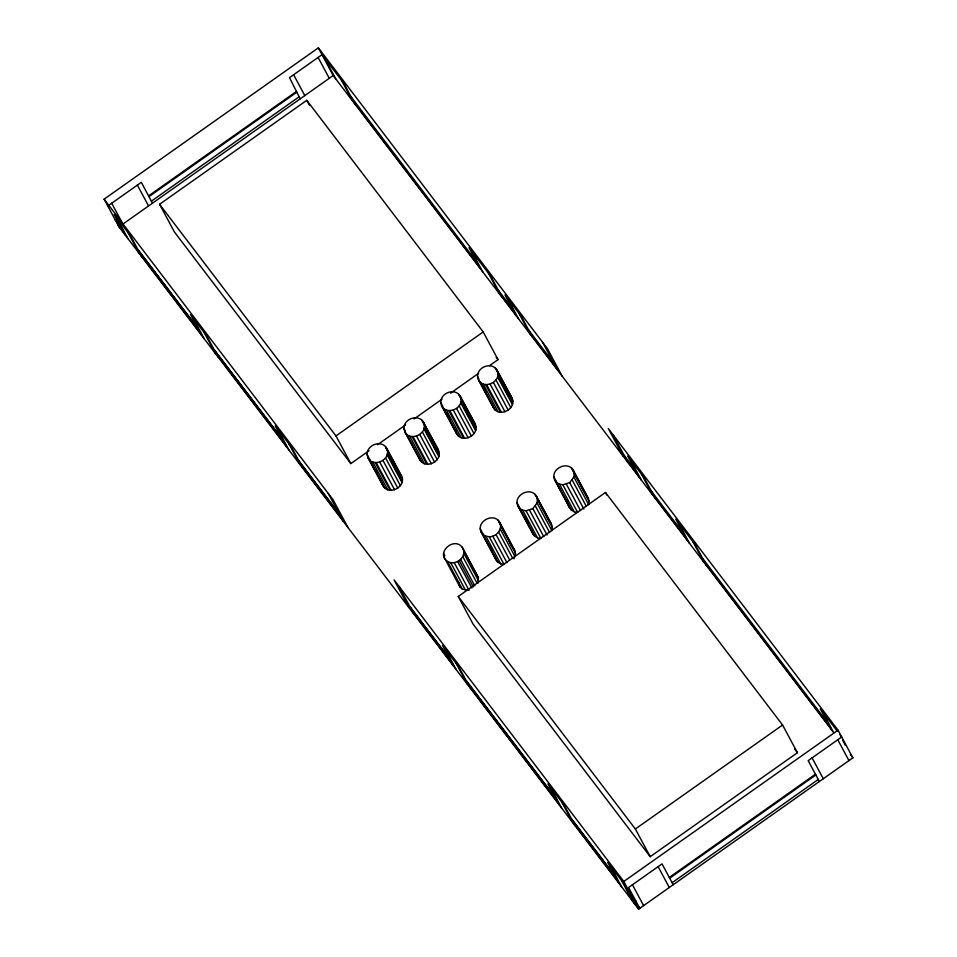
<?xml version="1.0" encoding="UTF-8"?>
<svg xmlns="http://www.w3.org/2000/svg" width="957" height="957" viewBox="0 0 957 957"><rect width="100%" height="100%" fill="white"/><g stroke="black" fill="none" stroke-linecap="round" stroke-linejoin="round"><path stroke-width="1.44" d="M367.189 454.695C366.543 444.73 381.891 439.251 386.795 448.462L401.641 476.143C406.593 487.017 388.446 496.145 382.848 485.498L368.002 457.817L367.189 454.695L369.892 459.731M368.002 457.817C373.613 468.463 391.748 459.336 386.795 448.462M403.998 428.7C403.34 418.735 418.699 413.257 423.604 422.468L438.438 450.149C443.39 461.023 425.255 470.15 419.645 459.492L404.811 431.822L403.998 428.7L405.349 431.212M404.811 431.822C410.409 442.469 428.557 433.342 423.604 422.468M440.794 402.706C440.148 392.741 455.496 387.262 460.401 396.473L475.246 424.154C480.199 435.028 462.064 444.156 456.453 433.497L441.608 405.828L440.794 402.706L442.828 406.474M441.608 405.828C447.218 416.474 465.353 407.347 460.401 396.473M477.603 376.711C476.957 366.746 492.305 361.267 497.209 370.479L512.055 398.16C517.007 409.022 498.86 418.161 493.262 407.503L478.416 379.821L477.603 376.711L478.955 379.223M478.416 379.821C484.027 390.48 502.162 381.353 497.209 370.479M481.048 531.925L482.998 534.485L485.845 536.159L489.242 536.769L504.088 564.451L500.678 563.84L497.843 562.166L495.893 559.606L481.048 531.925C476.096 521.063 494.243 511.923 499.853 522.582L514.687 550.263L515.5 553.373L514.017 558.744M489.242 536.769C496.264 536.937 502.904 529.448 499.853 522.582M517.857 505.93L519.807 508.49L522.642 510.165L526.051 510.775L540.884 538.456L537.487 537.846L534.64 536.159L532.702 533.611L517.857 505.93C512.904 495.056 531.039 485.929 536.65 496.587L551.495 524.257L552.309 527.379L551.89 530.68L537.044 503.011L537.463 499.698L536.65 496.587M554.665 479.935L556.603 482.484L559.45 484.17L562.848 484.78L577.693 512.462L574.296 511.851L571.449 510.165L569.499 507.617L554.665 479.935C549.713 469.062 567.848 459.934 573.458 470.593L588.304 498.262L589.105 501.384L588.687 504.686L573.853 477.005L574.272 473.703L573.458 470.593M467.889 590.302L462.363 589.117L447.517 561.448C435.327 553.218 453.714 536.255 462.195 547.213L478.44 577.765L477.962 583.196M447.517 561.448C455.963 566.652 468.26 555.873 462.195 547.213M526.051 510.775L532.858 508.61L537.044 503.011M562.848 484.78L569.666 482.615L573.853 477.005M623.139 456.202L608.293 428.521L838.033 730.155L852.878 757.836L638.642 909.15L118.967 226.845L104.122 199.164L318.358 47.85L547.392 348.563L562.238 376.233M107.794 205.994L141.301 182.332L152.474 203.183M148.574 195.886L296.455 91.441M148.969 196.628L296.826 92.195M151.385 201.149L299.134 96.789M118.967 226.845L333.203 75.531L318.358 47.85M369.079 450.711L350.824 463.595L174.413 231.977L159.568 204.296L306.79 100.318L483.201 331.935L498.047 359.617L489.529 365.634M350.824 463.595L335.979 435.925L483.201 331.935M377.584 444.694L405.577 424.932M414.094 418.915L442.074 399.153M450.591 393.136L478.572 373.362M458.259 596.462L605.482 492.484L782.587 725.023L797.432 752.704L650.21 856.682L473.093 624.143L458.259 596.462L635.364 829.001L650.21 856.682M635.364 829.001L782.587 725.023M638.642 909.15L623.797 881.469L838.033 730.155M635.867 901.051L634.73 901.865L631.464 897.57M669.302 877.437L815.46 774.213M636.261 901.793L635.125 902.595L631.859 898.312M669.709 878.179L815.854 774.955M638.69 906.315L637.553 907.116L634.288 902.834M672.125 882.701L818.271 779.465M443.689 556.412L459.934 586.976L462.363 589.117M837.387 731.315L820.221 708.79L831.406 729.641M839.983 734.737L841.693 736.986L808.187 760.648L819.359 781.498M351.231 97.04L476.706 261.991M498.238 290.055L512.641 309.183M528.575 329.89L553.828 363.253M624.131 455.353L635.352 470.294M651.286 491.001L683.454 533.444M702.653 558.445L827.889 723.097M354.054 102.303L479.122 266.513M501.061 295.318L515.057 313.705M531.398 335.141L556.244 367.775M626.955 460.604L637.769 474.816M654.109 496.264L685.87 537.966M705.476 563.709L830.317 727.619M333.203 75.531L833.738 732.703L822.553 711.852M850.306 754.463L852.878 757.836M496.228 357.236L498.047 359.617M794.717 749.14L797.432 752.704M512.055 398.16L496.24 369.199M587.323 496.994L588.304 498.262M475.246 424.154L459.432 395.193M551.495 524.257L537.403 499.064M438.438 450.149L422.623 421.2M512.749 547.703L514.687 550.263M400.66 474.863L401.641 476.143M159.568 204.296L335.979 435.925M104.122 199.164L333.156 499.877L348.001 527.558M623.797 881.469L394.069 579.846L408.902 607.516M115.055 219.56L121.467 227.969M137.808 249.418L197.776 328.167M214.117 349.616L282.482 439.383M298.823 460.831L339.197 513.837M409.895 606.666L449.742 658.978M466.071 680.427L555.216 797.468M571.544 818.905L615.124 876.122M115.462 220.301L121.862 228.711M138.203 250.16L198.183 328.909M214.512 350.358L282.877 440.124M299.218 461.573L339.591 514.567M410.29 607.408L450.137 659.72M466.478 681.169L555.61 798.198M571.951 819.647L615.351 876.636M117.878 224.811L124.29 233.233M140.619 254.682L200.599 333.431M216.94 354.868L285.306 444.646M301.646 466.095L342.008 519.089M412.718 611.93L452.565 664.242M468.894 685.691L558.039 802.72M574.367 824.168L617.767 881.158M842.615 740.132L845.414 745.336M837.77 739.749L848.955 760.6M812.11 757.884L823.283 778.735M706.565 565.731L695.38 544.88L675.786 519.149L686.959 539.999M692.82 541.506L703.993 562.357M678.346 522.522L689.53 543.373M655.198 498.286L644.013 477.435L627.684 455.987L638.857 476.837M641.453 474.074L652.626 494.925M630.244 459.36L641.429 480.211M613.198 434.957L628.043 462.638M542.499 342.127L557.333 369.809M532.487 337.175L521.302 316.324L504.973 294.876L516.146 315.726M518.742 312.951L529.915 333.802M507.533 298.249L518.718 319.1M502.15 297.34L490.965 276.489L469.038 247.696L480.211 268.546M488.405 273.128L499.578 293.978M605.482 492.484L606.822 494.996M471.598 251.069L482.783 271.92M572.489 469.313L586.653 495.726M571.508 468.033L585.684 494.458M574.272 473.703L589.105 501.384M572.25 480.103L586.414 506.528M569.666 482.615L583.83 509.04M566.4 484.242L580.564 510.655M559.45 484.17L574.296 511.851M355.143 104.325L343.958 83.474L322.019 54.681L289.516 77.637L300.175 98.858M341.386 80.101L352.571 100.964M553.852 476.813L556.555 481.85M566.664 500.726L569.499 507.617M495.271 367.931L510.105 395.6M556.603 482.484L571.449 510.165M498.023 373.601L512.868 401.27M555.634 481.215L570.48 508.897M497.736 375.898L512.569 403.567M497.604 376.902L512.45 404.584M324.59 58.042L335.775 78.893M496.001 380.001L510.847 407.67M493.417 382.501L508.251 410.182M318.107 57.444L329.28 78.295M490.151 384.128L504.997 411.809M486.599 384.666L501.444 412.347M485.57 384.487L500.403 412.168M483.201 384.068L498.047 411.737M482.998 386.772L485.701 391.808M480.366 382.381L495.2 410.063M479.385 381.101L494.231 408.783M535.681 495.307L550.526 522.989M534.712 494.027L536.052 496.551M537.463 499.698L552.309 527.379M535.442 506.097L549.605 532.523M532.858 508.61L547.021 535.035M529.592 510.237L543.755 536.65M293.608 74.742L304.793 95.592M306.79 100.318L309.494 105.354M522.642 510.165L537.487 537.846M517.043 502.82L521.098 510.368M524.472 516.648L527.845 522.941M458.463 393.925L465.21 406.498M466.561 409.022L472.626 420.338M519.807 508.49L534.64 536.159M461.214 399.595L476.06 427.265M518.826 507.21L533.671 534.891M460.927 401.892L475.773 429.573M460.796 402.897L475.641 430.578M459.193 405.995L474.038 433.665M456.609 408.507L471.454 436.177M453.343 410.122L468.188 437.804M449.802 410.661L464.635 438.342M448.761 410.481L463.607 438.162M446.405 410.063L461.238 437.732M446.871 414.034L450.245 420.314M443.558 408.376L458.391 436.057M442.589 407.096L457.422 434.777M498.872 521.302L513.718 548.983M497.903 520.022L500.607 525.058M501.947 527.57L505.32 533.862M508.693 540.155L512.067 546.447M500.655 525.692L515.5 553.373M500.236 529.006L515.081 556.675M498.645 532.092L512.808 558.517M496.049 534.604L509.543 559.773M492.783 536.231L506.959 562.656M673.214 884.723L662.029 863.872L628.593 887.498L639.778 908.349M485.845 536.159L500.678 563.84M480.247 528.814L482.938 533.839M489.015 545.167L492.388 551.459M421.654 419.92L429.753 435.016M431.105 437.528L436.5 447.601M482.998 534.485L497.843 562.166M424.418 425.59L439.251 453.271M482.029 533.205L496.862 560.886M424.118 427.887L438.964 455.568M423.987 428.892L438.832 456.573M658.117 866.647L669.29 887.498M422.396 431.99L437.229 459.671M419.8 434.502L434.645 462.171M416.534 436.117L431.38 463.798M412.993 436.667L427.839 464.336M411.953 436.476L426.798 464.157M409.596 436.057L424.441 463.738M406.749 434.37L421.594 462.052M405.78 433.09L420.613 460.772M463.595 550.084L478.44 577.765M463.798 553.349L478.644 581.031M462.769 556.591L476.945 583.016M460.652 559.438L474.816 585.863M459.157 560.491L473.332 586.916M632.445 884.77L643.63 905.621M457.673 561.544L471.837 587.957M454.216 562.644L469.062 590.313M635.376 904.855L624.191 884.005L607.683 862.329L618.856 883.179M621.619 880.643L632.804 901.494M450.687 562.608L465.533 590.278M443.498 553.158L444.838 555.67M610.422 865.929L621.607 886.78M385.827 447.194L399.99 473.607M385.527 447.17L399.021 472.327M387.609 451.584L402.454 479.266M387.322 453.881L402.155 481.562M387.19 454.886L402.024 482.567M385.587 457.984L400.433 485.666M383.003 460.496L397.837 488.178M575.456 826.202L564.283 805.351L547.942 783.903L559.127 804.753M379.738 462.111L394.571 489.793M561.711 801.978L572.896 822.829M550.514 787.276L561.687 808.127M376.185 462.662L391.03 490.331M375.156 462.47L389.989 490.151M372.787 462.052L387.633 489.733M375.288 469.791L376.639 472.315M369.94 460.365L384.786 488.046M368.971 459.097L383.817 486.766M469.983 687.712L458.798 666.862L442.469 645.413L453.654 666.263M456.238 663.488L467.423 684.339M445.041 648.786L456.214 669.637M399.009 586.354L413.807 613.951M328.263 493.441L343.096 521.122M302.735 468.117L291.55 447.266L275.209 425.817L286.394 446.668M288.99 443.892L300.163 464.743M277.781 429.191L288.966 450.041M137.377 185.096L148.55 205.946M218.029 356.901L206.844 336.051L190.515 314.602L201.688 335.452M204.272 332.677L215.457 353.528M193.075 317.975L204.26 338.826M141.708 256.703L130.535 235.853L114.194 214.416L125.379 235.266M127.963 232.491L139.148 253.342M111.706 203.231L122.891 224.082M116.766 217.777L127.939 238.628M459.934 586.976L458.403 581.916M531.889 530.489L532.702 533.611M492.711 405.421L493.262 407.503M495.08 556.484L495.893 559.606M455.64 430.387L456.453 433.497M419.106 457.422L419.645 459.492M382.034 482.376L382.848 485.498"/></g></svg>
